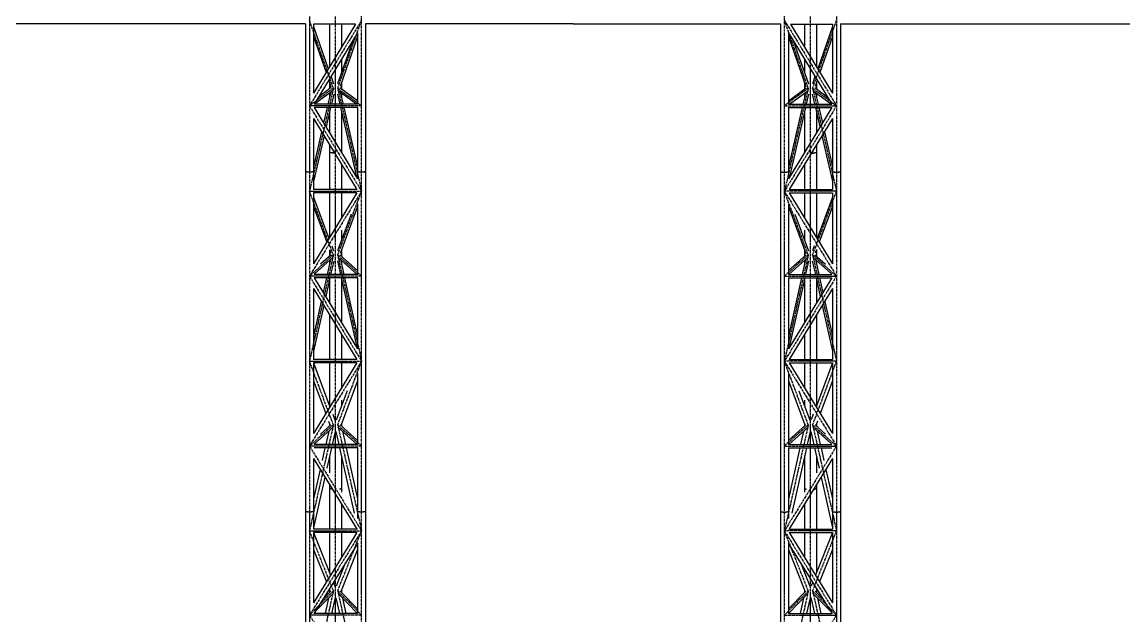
# Model space of a CAD drawing. Header units: millimetres. Extents: x 5143 to 30813, y 232 to 21408.
# Drawn here: x 15732 to 19537, y 2063 to 4114 of the extents above; entities that cross this region are included whole.
import ezdxf

# ---------------------------------------------------------------- set-up
doc = ezdxf.new("R2010")
doc.units = ezdxf.units.MM
doc.header["$LTSCALE"] = 0.25
doc.linetypes.add('CENTER', pattern=[50.8, 31.75, -6.35, 6.35, -6.35])
doc.linetypes.add('XKITLINE00', pattern=[0])

msp = doc.modelspace()

# ---------------------------------------------------------------- linework, layer by layer
at = {"color": 8, "linetype": 'CENTER'}
for p, q in [((16815, 3665.6), (16815, 4834.3)), ((18455, 3665.6), (18455, 4834.3)), ((16725, 4780.4), (16725, 3598.6)), ((16905, 3598.6), (16905, 4780.4)), ((18365, 3598.6), (18365, 4780.4)), ((18545, 4780.4), (18545, 3598.6)), ((16905, 4120.6), (16725, 3825.1)), ((16807.5, 3885.8), (16725, 4120.6)), ((16822.5, 3885.8), (16905, 4120.6)), ((18365, 4120.6), (18545, 3825.1)), ((18447.5, 3885.8), (18365, 4120.6)), ((18462.5, 3885.8), (18545, 4120.6)), ((16807.5, 3885.8), (16725, 3530.1)), ((16807.5, 3885.8), (16725, 3825.1)), ((16822.5, 3885.8), (16905, 3530.1)), ((16822.5, 3885.8), (16905, 3825.1)), ((18447.5, 3885.8), (18365, 3530.1)), ((18447.5, 3885.8), (18365, 3825.1)), ((18462.5, 3885.8), (18545, 3530.1)), ((18462.5, 3885.8), (18545, 3825.1)), ((16725, 3825.1), (16905, 3530.1)), ((16905, 3825.1), (16725, 3825.1)), ((18545, 3825.1), (18365, 3530.1)), ((18365, 3825.1), (18545, 3825.1)), ((16815, 2504.3), (16815, 3665.6)), ((18455, 2504.3), (18455, 3665.6)), ((16725, 3598.6), (16725, 2425.1)), ((16905, 2425.1), (16905, 3598.6)), ((18365, 2425.1), (18365, 3598.6)), ((18545, 3598.6), (18545, 2425.1)), ((16905, 3530.1), (16725, 3236.7)), ((16725, 3530.1), (16905, 3530.1)), ((16807.5, 3309.9), (16725, 3530.1)), ((16822.5, 3309.9), (16905, 3530.1)), ((18365, 3530.1), (18545, 3236.7)), ((18545, 3530.1), (18365, 3530.1)), ((18447.5, 3309.9), (18365, 3530.1)), ((18462.5, 3309.9), (18545, 3530.1)), ((16807.5, 3309.9), (16725, 2943.3)), ((16807.5, 3309.9), (16725, 3236.7)), ((16822.5, 3309.9), (16905, 2943.3)), ((16822.5, 3309.9), (16905, 3236.7)), ((18447.5, 3309.9), (18365, 2943.3)), ((18447.5, 3309.9), (18365, 3236.7)), ((18462.5, 3309.9), (18545, 2943.3)), ((18462.5, 3309.9), (18545, 3236.7)), ((16905, 3236.7), (16725, 3236.7)), ((16725, 3236.7), (16905, 2943.3)), ((18365, 3236.7), (18545, 3236.7)), ((18545, 3236.7), (18365, 2943.3)), ((16905, 2943.3), (16725, 2650)), ((16725, 2943.3), (16905, 2943.3)), ((16807.5, 2723.1), (16725, 2943.3)), ((16822.5, 2723.1), (16905, 2943.3)), ((18447.5, 2723.1), (18365, 2943.3)), ((18365, 2943.3), (18545, 2650)), ((18545, 2943.3), (18365, 2943.3)), ((18462.5, 2723.1), (18545, 2943.3)), ((16807.5, 2723.1), (16725, 2357.1)), ((16807.5, 2723.1), (16725, 2650)), ((16822.5, 2723.1), (16905, 2357.1)), ((16822.5, 2723.1), (16905, 2650)), ((18447.5, 2723.1), (18365, 2357.1)), ((18447.5, 2723.1), (18365, 2650)), ((18462.5, 2723.1), (18545, 2357.1)), ((18462.5, 2723.1), (18545, 2650)), ((16905, 2650), (16725, 2650)), ((16725, 2650), (16905, 2357.1)), ((18365, 2650), (18545, 2650)), ((18545, 2650), (18365, 2357.1)), ((16815, 1274.1), (16815, 2504.3)), ((18455, 1274.1), (18455, 2504.3)), ((16725, 2425.1), (16725, 1275.7)), ((16905, 1272.5), (16905, 2425.1)), ((18365, 1272.5), (18365, 2425.1)), ((18545, 2425.1), (18545, 1275.7)), ((16905, 2357.1), (16725, 2066.2)), ((16725, 2357.1), (16905, 2357.1)), ((16807.5, 2150.1), (16725, 2357.1)), ((16822.5, 2150.1), (16905, 2357.1)), ((18447.5, 2150.1), (18365, 2357.1)), ((18365, 2357.1), (18545, 2066.2)), ((18545, 2357.1), (18365, 2357.1)), ((18462.5, 2150.1), (18545, 2357.1)), ((16807.5, 2150.1), (16725, 1775.2)), ((16807.5, 2150.1), (16725, 2066.2)), ((16822.5, 2150.1), (16905, 1775.2)), ((16822.5, 2150.1), (16905, 2066.2)), ((18447.5, 2150.1), (18365, 1775.2)), ((18447.5, 2150.1), (18365, 2066.2)), ((18462.5, 2150.1), (18545, 1775.2)), ((18462.5, 2150.1), (18545, 2066.2)), ((16725, 2066.2), (16905, 1775.2)), ((16905, 2066.2), (16725, 2066.2)), ((18545, 2066.2), (18365, 1775.2)), ((18365, 2066.2), (18545, 2066.2))]:
    msp.add_line(p, q, dxfattribs=at)
at = {"color": 8, "linetype": 'XKITLINE00'}
for p, q in [((16711.7, 4108.4), (15278.3, 4108.4)), ((16711.3, 4108.4), (16711.3, 3598.6)), ((16884.5, 4106.9), (16738.4, 4106.9)), ((16883.9, 4106.9), (16738.6, 3868.5)), ((16738.6, 4106.9), (16738.6, 3868.5)), ((16738.6, 4098.9), (16790, 3952.8)), ((16891.3, 4077.2), (16741.1, 3830.7)), ((16794.7, 4106.9), (16794.7, 3960.5)), ((16835.3, 4106.9), (16835.3, 4027.1)), ((16891.3, 4077.2), (16891.3, 3830.7)), ((17635, 4108.4), (16918.3, 4108.4)), ((17635, 4108.4), (16918.3, 4108.4)), ((16918.6, 4108.4), (16918.6, 3598.6)), ((17635, 4108.4), (18351.7, 4108.4)), ((17635, 4108.4), (18351.7, 4108.4)), ((18351.3, 4108.4), (18351.3, 3598.6)), ((18378.6, 4077.2), (18378.6, 3830.7)), ((18378.7, 4077.2), (18528.8, 3830.7)), ((18385.5, 4106.9), (18531.6, 4106.9)), ((18386.1, 4106.9), (18531.4, 3868.5)), ((18434.7, 4106.9), (18434.7, 4027.1)), ((18475.3, 4106.9), (18475.3, 3960.5)), ((18531.3, 4098.9), (18480, 3952.8)), ((18531.3, 4106.9), (18531.3, 3868.5)), ((18558.3, 4108.4), (19991.7, 4108.4)), ((18558.6, 4108.4), (18558.6, 3598.6)), ((16738.6, 4064.5), (16782.3, 3940.2)), ((16873.3, 4047.6), (16821.9, 3901.2)), ((16891.3, 4064.6), (16830.7, 3891.9)), ((18378.6, 4064.6), (18439.3, 3891.9)), ((18396.7, 4047.6), (18448.1, 3901.2)), ((18531.3, 4064.5), (18487.6, 3940.2)), ((16835.3, 3985.2), (16835.3, 3939.4)), ((18434.7, 3985.2), (18434.7, 3939.4)), ((16799.4, 3926.2), (16808.3, 3900.8)), ((18470.6, 3926.2), (18461.7, 3900.8)), ((16800.5, 3887.8), (16756, 3855)), ((16791.7, 3913.6), (16799.2, 3892.2)), ((16794.7, 3905.1), (16794.7, 3883.5)), ((16891.3, 3842.2), (16829.6, 3887.6)), ((16835.3, 3905.1), (16835.3, 3883.5)), ((18378.6, 3842.2), (18440.4, 3887.6)), ((18434.7, 3905.1), (18434.7, 3883.5)), ((18469.5, 3887.8), (18514, 3855)), ((18478.3, 3913.6), (18470.8, 3892.2)), ((18475.3, 3905.1), (18475.3, 3883.5)), ((16806.8, 3878.3), (16742.4, 3830.8)), ((16798.5, 3872.1), (16788.9, 3830.8)), ((16794.7, 3869.3), (16794.7, 3855.9)), ((16808.6, 3865.3), (16800.6, 3830.8)), ((16821.3, 3865.8), (16829.4, 3830.8)), ((16887.7, 3830.8), (16823, 3878.4)), ((16831.5, 3872.2), (16841.1, 3830.8)), ((16835.3, 3869.4), (16835.3, 3855.8)), ((18382.3, 3830.8), (18447, 3878.4)), ((18438.5, 3872.2), (18428.9, 3830.8)), ((18434.7, 3869.4), (18434.7, 3855.8)), ((18448.7, 3865.8), (18440.6, 3830.8)), ((18461.4, 3865.3), (18469.4, 3830.8)), ((18463.2, 3878.3), (18527.6, 3830.8)), ((18471.5, 3872.1), (18481.1, 3830.8)), ((18475.3, 3869.3), (18475.3, 3855.9)), ((16891.5, 3819.4), (16741, 3819.4)), ((16891.3, 3830.8), (16741.2, 3830.8)), ((16741.2, 3819.4), (16891.3, 3573.4)), ((16786.2, 3819.4), (16773.8, 3766)), ((16797.9, 3819.4), (16782.3, 3752.1)), ((16794.7, 3805.4), (16794.7, 3731.8)), ((16832.1, 3819.4), (16887.8, 3579.3)), ((16835.3, 3805.5), (16835.3, 3665.6)), ((16843.7, 3819.4), (16891.3, 3614.1)), ((16891.3, 3819.4), (16891.3, 3598.6)), ((18378.5, 3819.4), (18529, 3819.4)), ((18378.6, 3830.8), (18528.8, 3830.8)), ((18528.7, 3819.4), (18378.6, 3573.4)), ((18426.3, 3819.4), (18378.6, 3614.1)), ((18378.6, 3819.4), (18378.6, 3598.6)), ((18437.9, 3819.4), (18382.2, 3579.3)), ((18434.7, 3805.5), (18434.7, 3665.6)), ((18472.1, 3819.4), (18487.7, 3752.1)), ((18475.3, 3805.4), (18475.3, 3731.8)), ((18483.8, 3819.4), (18496.1, 3766)), ((16738.6, 3781.8), (16888.8, 3535.6)), ((16738.6, 3781.8), (16738.6, 3598.6)), ((18531.3, 3781.8), (18381.1, 3535.6)), ((18531.3, 3781.8), (18531.3, 3598.6)), ((16766.8, 3735.6), (16738.6, 3614.2)), ((18503.2, 3735.6), (18531.3, 3614.2)), ((16775.3, 3721.8), (16738.6, 3563.7)), ((18494.7, 3721.8), (18531.3, 3563.7)), ((16794.7, 3689.9), (16794.7, 3665.6)), ((16794.7, 3665.6), (16795, 3664.8)), ((16794.7, 3665.6), (16794.7, 3535.8)), ((16794.7, 3665.6), (16795, 3665)), ((16795.9, 3664.4), (16795, 3665)), ((16795.9, 3664.1), (16795, 3664.8)), ((16797.4, 3663.8), (16795.9, 3664.4)), ((16797.4, 3663.5), (16795.9, 3664.1)), ((16799.4, 3663.3), (16797.4, 3663.8)), ((16799.4, 3662.8), (16797.4, 3663.5)), ((16800.3, 3663), (16798.8, 3663.5)), ((16801.9, 3662.9), (16799.4, 3663.3)), ((16801.9, 3662.3), (16799.4, 3662.8)), ((16802.7, 3662.5), (16800.3, 3663)), ((16804.8, 3662.5), (16801.9, 3662.9)), ((16804.8, 3661.9), (16801.9, 3662.3)), ((16805.4, 3662.1), (16802.7, 3662.5)), ((16808.1, 3662.3), (16804.8, 3662.5)), ((16808.1, 3661.6), (16804.8, 3661.9)), ((16808.5, 3661.8), (16805.4, 3662.1)), ((16811.5, 3662.1), (16808.1, 3662.3)), ((16811.5, 3661.4), (16808.1, 3661.6)), ((16811.7, 3661.6), (16808.5, 3661.8)), ((16811.7, 3662.1), (16811.5, 3662.1)), ((16812.1, 3661.4), (16811.5, 3661.4)), ((16812, 3661.6), (16811.7, 3661.6)), ((16835.3, 3665.6), (16835.2, 3665.4)), ((16835.3, 3665.6), (16835.2, 3665.4)), ((16835.3, 3665.6), (16835.3, 3665.3)), ((18434.7, 3665.6), (18434.8, 3665.4)), ((18434.7, 3665.6), (18434.7, 3665.3)), ((18434.7, 3665.6), (18434.8, 3665.4)), ((18457.9, 3661.4), (18458.5, 3661.4)), ((18458, 3661.6), (18458.3, 3661.6)), ((18458.3, 3662.1), (18458.5, 3662.1)), ((18458.3, 3661.6), (18461.5, 3661.8)), ((18458.5, 3662.1), (18461.9, 3662.3)), ((18458.5, 3661.4), (18461.9, 3661.6)), ((18461.5, 3661.8), (18464.6, 3662.1)), ((18461.9, 3662.3), (18465.1, 3662.5)), ((18461.9, 3661.6), (18465.1, 3661.9)), ((18464.6, 3662.1), (18467.3, 3662.5)), ((18465.1, 3662.5), (18468, 3662.9)), ((18465.1, 3661.9), (18468, 3662.3)), ((18467.3, 3662.5), (18469.6, 3663)), ((18468, 3662.9), (18470.5, 3663.3)), ((18468, 3662.3), (18470.5, 3662.8)), ((18469.6, 3663), (18471.2, 3663.5)), ((18470.5, 3663.3), (18472.6, 3663.8)), ((18470.5, 3662.8), (18472.6, 3663.5)), ((18472.6, 3663.8), (18474.1, 3664.4)), ((18472.6, 3663.5), (18474.1, 3664.1)), ((18474.1, 3664.4), (18475, 3665)), ((18474.1, 3664.1), (18475, 3664.8)), ((18475.3, 3665.6), (18475, 3664.8)), ((18475.3, 3665.6), (18475, 3665)), ((18475.3, 3689.9), (18475.3, 3665.6)), ((18475.3, 3665.6), (18475.3, 3535.8)), ((16835.3, 3623.4), (16835.3, 3535.8)), ((18434.7, 3623.4), (18434.7, 3535.8)), ((16711.3, 3598.6), (16711.3, 2425.1)), ((16711.3, 3598.6), (16711.7, 3598)), ((16711.3, 3598.6), (16711.7, 3598.1)), ((16712.7, 3597.6), (16711.7, 3598.1)), ((16712.7, 3597.4), (16711.7, 3598)), ((16714.3, 3597.1), (16712.7, 3597.6)), ((16714.3, 3596.8), (16712.7, 3597.4)), ((16713.2, 3597.4), (16713.2, 3597.4)), ((16714.8, 3596.9), (16713.2, 3597.4)), ((16716.5, 3596.8), (16714.3, 3597.1)), ((16716.5, 3596.4), (16714.3, 3596.8)), ((16716.9, 3596.5), (16714.8, 3596.9)), ((16719.1, 3596.5), (16716.5, 3596.8)), ((16719.1, 3596), (16716.5, 3596.4)), ((16719.3, 3596.2), (16716.9, 3596.5)), ((16722, 3596.3), (16719.1, 3596.5)), ((16722, 3595.8), (16719.1, 3596)), ((16722.1, 3596), (16719.3, 3596.2)), ((16725, 3596.2), (16722, 3596.3)), ((16725, 3595.8), (16722, 3595.8)), ((16725, 3595.9), (16722.1, 3596)), ((16728, 3596.3), (16725, 3596.2)), ((16727.9, 3596), (16725, 3595.9)), ((16728, 3595.8), (16725, 3595.8)), ((16730.7, 3596.2), (16727.9, 3596)), ((16730.9, 3596.5), (16728, 3596.3)), ((16730.9, 3596), (16728, 3595.8)), ((16733.1, 3596.5), (16730.7, 3596.2)), ((16733.5, 3596.8), (16730.9, 3596.5)), ((16733.5, 3596.4), (16730.9, 3596)), ((16735.2, 3596.9), (16733.1, 3596.5)), ((16735.7, 3597.1), (16733.5, 3596.8)), ((16735.7, 3596.8), (16733.5, 3596.4)), ((16736.8, 3597.4), (16735.2, 3596.9)), ((16737.3, 3597.6), (16735.7, 3597.1)), ((16737.3, 3597.4), (16735.7, 3596.8)), ((16736.8, 3597.4), (16736.8, 3597.4)), ((16738.3, 3598.1), (16737.3, 3597.6)), ((16738.3, 3598), (16737.3, 3597.4)), ((16738.6, 3598.6), (16738.3, 3598)), ((16738.6, 3598.6), (16738.3, 3598.1)), ((16738.6, 3598.6), (16738.6, 3535.6)), ((16891.3, 3598.6), (16891.7, 3598)), ((16891.3, 3598.6), (16891.3, 3572.9)), ((16891.3, 3598.6), (16891.7, 3598.1)), ((16892.7, 3597.6), (16891.7, 3598.1)), ((16892.7, 3597.4), (16891.7, 3598)), ((16894.3, 3597.1), (16892.7, 3597.6)), ((16894.3, 3596.8), (16892.7, 3597.4)), ((16894.8, 3596.9), (16893.2, 3597.4)), ((16893.2, 3597.4), (16893.2, 3597.4)), ((16896.5, 3596.8), (16894.3, 3597.1)), ((16896.5, 3596.4), (16894.3, 3596.8)), ((16896.9, 3596.5), (16894.8, 3596.9)), ((16899.1, 3596.5), (16896.5, 3596.8)), ((16899.1, 3596), (16896.5, 3596.4)), ((16899.3, 3596.2), (16896.9, 3596.5)), ((16902, 3596.3), (16899.1, 3596.5)), ((16902, 3595.8), (16899.1, 3596)), ((16902.1, 3596), (16899.3, 3596.2)), ((16905, 3596.2), (16902, 3596.3)), ((16905, 3595.8), (16902, 3595.8)), ((16905, 3595.9), (16902.1, 3596)), ((16908, 3596.3), (16905, 3596.2)), ((16907.9, 3596), (16905, 3595.9)), ((16908, 3595.8), (16905, 3595.8)), ((16910.7, 3596.2), (16907.9, 3596)), ((16910.9, 3596.5), (16908, 3596.3)), ((16910.9, 3596), (16908, 3595.8)), ((16913.1, 3596.5), (16910.7, 3596.2)), ((16913.5, 3596.8), (16910.9, 3596.5)), ((16913.5, 3596.4), (16910.9, 3596)), ((16915.2, 3596.9), (16913.1, 3596.5)), ((16915.7, 3597.1), (16913.5, 3596.8)), ((16915.7, 3596.8), (16913.5, 3596.4)), ((16916.8, 3597.4), (16915.2, 3596.9)), ((16917.3, 3597.6), (16915.7, 3597.1)), ((16917.3, 3597.4), (16915.7, 3596.8)), ((16916.8, 3597.4), (16916.8, 3597.4)), ((16918.3, 3598.1), (16917.3, 3597.6)), ((16918.3, 3598), (16917.3, 3597.4)), ((16918.6, 3598.6), (16918.3, 3598)), ((16918.6, 3598.6), (16918.3, 3598.1)), ((16918.6, 3598.6), (16918.6, 2425.1)), ((18351.3, 3598.6), (18351.7, 3598)), ((18351.3, 3598.6), (18351.3, 2425.1)), ((18351.3, 3598.6), (18351.7, 3598.1)), ((18351.7, 3598.1), (18352.7, 3597.6)), ((18351.7, 3598), (18352.7, 3597.4)), ((18352.7, 3597.6), (18354.3, 3597.1)), ((18352.7, 3597.4), (18354.3, 3596.8)), ((18353.2, 3597.4), (18353.2, 3597.4)), ((18353.2, 3597.4), (18354.8, 3596.9)), ((18354.3, 3597.1), (18356.5, 3596.8)), ((18354.3, 3596.8), (18356.5, 3596.4)), ((18354.8, 3596.9), (18356.9, 3596.5)), ((18356.5, 3596.8), (18359.1, 3596.5)), ((18356.5, 3596.4), (18359.1, 3596)), ((18356.9, 3596.5), (18359.3, 3596.2)), ((18359.1, 3596.5), (18362, 3596.3)), ((18359.1, 3596), (18362, 3595.8)), ((18359.3, 3596.2), (18362.1, 3596)), ((18362, 3596.3), (18365, 3596.2)), ((18362, 3595.8), (18365, 3595.8)), ((18362.1, 3596), (18365, 3595.9)), ((18365, 3596.2), (18368, 3596.3)), ((18365, 3595.9), (18367.9, 3596)), ((18365, 3595.8), (18368, 3595.8)), ((18367.9, 3596), (18370.7, 3596.2)), ((18368, 3596.3), (18370.9, 3596.5)), ((18368, 3595.8), (18370.9, 3596)), ((18370.7, 3596.2), (18373.1, 3596.5)), ((18370.9, 3596.5), (18373.5, 3596.8)), ((18370.9, 3596), (18373.5, 3596.4)), ((18373.1, 3596.5), (18375.2, 3596.9)), ((18373.5, 3596.8), (18375.7, 3597.1)), ((18373.5, 3596.4), (18375.7, 3596.8)), ((18375.2, 3596.9), (18376.8, 3597.4)), ((18375.7, 3597.1), (18377.3, 3597.6)), ((18375.7, 3596.8), (18377.3, 3597.4)), ((18376.8, 3597.4), (18376.8, 3597.4)), ((18377.3, 3597.6), (18378.3, 3598.1)), ((18377.3, 3597.4), (18378.3, 3598)), ((18378.6, 3598.6), (18378.3, 3598)), ((18378.6, 3598.6), (18378.3, 3598.1)), ((18378.6, 3598.6), (18378.6, 3572.9)), ((18531.3, 3598.6), (18531.3, 3535.6)), ((18531.3, 3598.6), (18531.7, 3598)), ((18531.3, 3598.6), (18531.7, 3598.1)), ((18531.7, 3598.1), (18532.7, 3597.6)), ((18531.7, 3598), (18532.7, 3597.4)), ((18532.7, 3597.6), (18534.3, 3597.1)), ((18532.7, 3597.4), (18534.3, 3596.8)), ((18533.2, 3597.4), (18534.8, 3596.9)), ((18533.2, 3597.4), (18533.2, 3597.4)), ((18534.3, 3597.1), (18536.5, 3596.8)), ((18534.3, 3596.8), (18536.5, 3596.4)), ((18534.8, 3596.9), (18536.9, 3596.5)), ((18536.5, 3596.8), (18539.1, 3596.5)), ((18536.5, 3596.4), (18539.1, 3596)), ((18536.9, 3596.5), (18539.3, 3596.2)), ((18539.1, 3596.5), (18542, 3596.3)), ((18539.1, 3596), (18542, 3595.8)), ((18539.3, 3596.2), (18542.1, 3596)), ((18542, 3596.3), (18545, 3596.2)), ((18542, 3595.8), (18545, 3595.8)), ((18542.1, 3596), (18545, 3595.9)), ((18545, 3596.2), (18548, 3596.3)), ((18545, 3595.9), (18547.9, 3596)), ((18545, 3595.8), (18548, 3595.8)), ((18547.9, 3596), (18550.7, 3596.2)), ((18548, 3596.3), (18550.9, 3596.5)), ((18548, 3595.8), (18550.9, 3596)), ((18550.7, 3596.2), (18553.1, 3596.5)), ((18550.9, 3596.5), (18553.5, 3596.8)), ((18550.9, 3596), (18553.5, 3596.4)), ((18553.1, 3596.5), (18555.2, 3596.9)), ((18553.5, 3596.8), (18555.7, 3597.1)), ((18553.5, 3596.4), (18555.7, 3596.8)), ((18555.2, 3596.9), (18556.8, 3597.4)), ((18555.7, 3597.1), (18557.3, 3597.6)), ((18555.7, 3596.8), (18557.3, 3597.4)), ((18556.8, 3597.4), (18556.8, 3597.4)), ((18557.3, 3597.6), (18558.3, 3598.1)), ((18557.3, 3597.4), (18558.3, 3598)), ((18558.6, 3598.6), (18558.3, 3598)), ((18558.6, 3598.6), (18558.3, 3598.1)), ((18558.6, 3598.6), (18558.6, 2425.1)), ((16889, 3524.4), (16738.5, 3524.4)), ((16888.7, 3535.8), (16738.6, 3535.8)), ((16888.7, 3524.4), (16738.6, 3279.8)), ((16738.6, 3524.4), (16738.6, 3279.8)), ((16738.6, 3509.9), (16792.2, 3367)), ((16794.7, 3524.4), (16794.7, 3371.1)), ((16835.3, 3524.4), (16835.3, 3437.3)), ((18381, 3524.4), (18531.5, 3524.4)), ((18381.2, 3535.8), (18531.3, 3535.8)), ((18381.3, 3524.4), (18531.4, 3279.8)), ((18434.7, 3524.4), (18434.7, 3437.3)), ((18475.3, 3524.4), (18475.3, 3371.1)), ((18531.3, 3509.9), (18477.8, 3367)), ((18531.3, 3524.4), (18531.3, 3279.8)), ((16738.6, 3477.4), (16784.6, 3354.7)), ((16891.3, 3477.4), (16830.6, 3315.3)), ((16891.3, 3487.1), (16891.3, 3242.2)), ((18378.6, 3487.1), (18378.6, 3242.2)), ((18378.6, 3477.4), (18439.4, 3315.3)), ((18531.3, 3477.4), (18485.4, 3354.7)), ((16869.4, 3451.3), (16821.9, 3324.5)), ((18400.6, 3451.3), (18448.1, 3324.5)), ((16835.3, 3395.7), (16835.3, 3360.3)), ((18434.7, 3395.7), (18434.7, 3360.3)), ((16800, 3310.8), (16763.2, 3278.2)), ((16794.3, 3328.9), (16799.2, 3315.7)), ((16794.7, 3327.8), (16794.7, 3306.1)), ((16801.8, 3341.2), (16808.2, 3324.1)), ((16891.3, 3256.4), (16830.1, 3310.7)), ((16835.3, 3327.8), (16835.3, 3306.1)), ((18378.6, 3256.4), (18439.9, 3310.7)), ((18434.7, 3327.8), (18434.7, 3306.1)), ((18468.1, 3341.2), (18461.7, 3324.1)), ((18470, 3310.8), (18506.8, 3278.2)), ((18475.7, 3328.9), (18470.8, 3315.7)), ((18475.3, 3327.8), (18475.3, 3306.1)), ((16807.4, 3302.1), (16742.8, 3244.9)), ((16798.1, 3293.9), (16786.5, 3242.4)), ((16794.7, 3290.9), (16794.7, 3278.9)), ((16808.6, 3289), (16798.2, 3242.4)), ((16821.3, 3289.5), (16831.9, 3242.4)), ((16890, 3242.4), (16822.5, 3302.3)), ((16831.9, 3294), (16843.5, 3242.4)), ((16835.3, 3290.9), (16835.3, 3278.8)), ((18380, 3242.4), (18447.5, 3302.3)), ((18438.1, 3294), (18426.5, 3242.4)), ((18434.7, 3290.9), (18434.7, 3278.8)), ((18448.7, 3289.5), (18438.1, 3242.4)), ((18461.4, 3289), (18471.8, 3242.4)), ((18462.6, 3302.1), (18527.2, 3244.9)), ((18471.9, 3293.9), (18483.5, 3242.4)), ((18475.3, 3290.9), (18475.3, 3278.9)), ((16891.3, 3242.4), (16741.3, 3242.4)), ((18378.6, 3242.4), (18528.7, 3242.4)), ((16891.5, 3231), (16740.9, 3231)), ((16741.3, 3231), (16891.3, 2986.4)), ((16783.9, 3231), (16772.5, 3180.2)), ((16795.6, 3231), (16781, 3166.2)), ((16794.7, 3227.1), (16794.7, 3143.9)), ((16834.4, 3231), (16888.4, 2991.2)), ((16835.3, 3227.2), (16835.3, 3077.8)), ((16846.1, 3231), (16891.3, 3029.8)), ((16891.3, 3231), (16891.3, 2986.4)), ((18378.5, 3231), (18529, 3231)), ((18423.9, 3231), (18378.6, 3029.8)), ((18378.6, 3231), (18378.6, 2986.4)), ((18528.7, 3231), (18378.7, 2986.4)), ((18435.6, 3231), (18381.6, 2991.2)), ((18434.7, 3227.2), (18434.7, 3077.8)), ((18474.4, 3231), (18489, 3166.2)), ((18475.3, 3227.1), (18475.3, 3143.9)), ((18486.1, 3231), (18497.5, 3180.2)), ((16738.6, 3193.7), (16888.8, 2948.8)), ((16738.6, 3193.7), (16738.6, 2948.9)), ((18531.4, 3193.7), (18381.1, 2948.8)), ((18531.3, 3193.7), (18531.3, 2948.9)), ((16765.6, 3149.7), (16738.6, 3029.9)), ((16774.2, 3135.8), (16738.6, 2978)), ((18495.8, 3135.8), (18531.3, 2978)), ((18504.4, 3149.7), (18531.3, 3029.9)), ((16794.7, 3102.3), (16794.7, 2949)), ((18475.3, 3102.3), (18475.3, 2949)), ((16835.3, 3036.1), (16835.3, 2949)), ((18434.7, 3036.1), (18434.7, 2949)), ((16889, 2937.6), (16738.5, 2937.6)), ((16888.7, 2949), (16738.6, 2949)), ((16888.7, 2937.6), (16738.6, 2693)), ((16738.6, 2937.6), (16738.6, 2693)), ((16738.8, 2937.6), (16795.7, 2785.9)), ((16794.7, 2937.6), (16794.7, 2788.5)), ((16835.3, 2937.6), (16835.3, 2850.5)), ((18381, 2937.6), (18531.5, 2937.6)), ((18381.3, 2949), (18531.3, 2949)), ((18381.3, 2937.6), (18531.4, 2693)), ((18434.7, 2937.6), (18434.7, 2850.5)), ((18531.2, 2937.6), (18474.3, 2785.9)), ((18475.3, 2937.6), (18475.3, 2788.5)), ((18531.3, 2937.6), (18531.3, 2693)), ((16891.3, 2900.3), (16891.3, 2655.5)), ((18378.6, 2900.3), (18378.6, 2655.5)), ((16738.6, 2875.7), (16781.1, 2762.3)), ((16891.3, 2875.7), (16834.3, 2723.3)), ((18378.6, 2875.7), (18435.7, 2723.3)), ((18531.3, 2875.7), (18488.9, 2762.3)), ((16855, 2841), (16817, 2739.5)), ((18415, 2841), (18453, 2739.5)), ((16835.3, 2808.9), (16835.3, 2788.5)), ((18434.7, 2808.9), (18434.7, 2788.5)), ((16805.3, 2760.1), (16812.8, 2740.1)), ((18464.7, 2760.1), (18457.2, 2740.1)), ((16806.9, 2715), (16742.8, 2658.1)), ((16798.8, 2722.9), (16763.2, 2691.4)), ((16790.8, 2736.4), (16795.9, 2722.9)), ((16794.7, 2726.1), (16794.7, 2719.3)), ((16890, 2655.7), (16822.9, 2715.2)), ((16891.3, 2669.6), (16831.3, 2722.9)), ((16835.3, 2726.1), (16835.3, 2719.3)), ((18378.6, 2669.6), (18438.7, 2722.9)), ((18380, 2655.7), (18447.1, 2715.2)), ((18434.7, 2726.1), (18434.7, 2719.3)), ((18463.1, 2715), (18527.2, 2658.1)), ((18471.2, 2722.9), (18506.8, 2691.4)), ((18479.2, 2736.4), (18474.1, 2722.9)), ((18475.3, 2726.1), (18475.3, 2719.3)), ((16791.3, 2701.2), (16781.1, 2655.7)), ((16813.6, 2700.6), (16803.5, 2655.7)), ((16816.5, 2700), (16826.5, 2655.7)), ((16838.7, 2701.2), (16848.9, 2655.7)), ((18431.3, 2701.2), (18421.1, 2655.7)), ((18453.5, 2700), (18443.5, 2655.7)), ((18456.4, 2700.6), (18466.5, 2655.7)), ((18478.6, 2701.2), (18488.9, 2655.7)), ((16891.5, 2644.3), (16740.9, 2644.3)), ((16891.3, 2655.7), (16741.3, 2655.7)), ((16778.5, 2644.3), (16768.5, 2599.9)), ((16800.9, 2644.3), (16784.9, 2573.2)), ((16829, 2644.3), (16879.9, 2418.8)), ((16851.5, 2644.3), (16891.3, 2467.5)), ((16891.3, 2644.3), (16891.3, 2425.1)), ((18378.5, 2644.3), (18529.1, 2644.3)), ((18378.6, 2655.7), (18528.7, 2655.7)), ((18418.5, 2644.3), (18378.6, 2467.5)), ((18378.6, 2644.3), (18378.6, 2425.1)), ((18440.9, 2644.3), (18390.1, 2418.8)), ((18469.1, 2644.3), (18485.1, 2573.2)), ((18491.5, 2644.3), (18501.5, 2599.9)), ((16738.4, 2607.4), (16889.5, 2361.5)), ((16738.6, 2607), (16738.6, 2425.1)), ((16794.7, 2616.6), (16794.7, 2557.3)), ((16835.3, 2616.5), (16835.3, 2504.3)), ((18531.6, 2607.4), (18380.5, 2361.5)), ((18434.7, 2616.5), (18434.7, 2504.3)), ((18475.3, 2616.6), (18475.3, 2557.3)), ((18531.3, 2607), (18531.3, 2425.1)), ((16761.7, 2569.5), (16738.6, 2467.4)), ((18508.3, 2569.5), (18531.3, 2467.4)), ((16778.1, 2542.8), (16738.6, 2367.9)), ((16794.7, 2515.8), (16794.7, 2504.3)), ((18475.3, 2515.8), (18475.3, 2504.3)), ((18491.9, 2542.8), (18531.3, 2367.9)), ((16794.7, 2504.3), (16795, 2503.5)), ((16794.7, 2504.3), (16794.7, 2362.8)), ((16794.7, 2504.3), (16795, 2503.6)), ((16795.9, 2502.9), (16795, 2503.6)), ((16795.9, 2502.8), (16795, 2503.5)), ((16797.4, 2502.2), (16795.9, 2502.9)), ((16797.4, 2502), (16795.9, 2502.8)), ((16799.4, 2501.6), (16797.4, 2502.2)), ((16799.4, 2501.4), (16797.4, 2502)), ((16801.9, 2501.1), (16799.4, 2501.6)), ((16801.9, 2500.8), (16799.4, 2501.4)), ((16803.9, 2500.8), (16801.9, 2501.1)), ((16804.1, 2500.4), (16801.9, 2500.8)), ((16830.5, 2501.6), (16829.1, 2501.3)), ((16830.5, 2501.4), (16829.3, 2501.1)), ((16832.6, 2502.2), (16830.5, 2501.6)), ((16832.6, 2502), (16830.5, 2501.4)), ((16834.1, 2502.9), (16832.6, 2502.2)), ((16834.1, 2502.8), (16832.6, 2502)), ((16835, 2503.6), (16834.1, 2502.9)), ((16835, 2503.5), (16834.1, 2502.8)), ((16835.3, 2504.3), (16835, 2503.5)), ((16835.3, 2504.3), (16835, 2503.6)), ((16835.3, 2504.3), (16835.3, 2491.3)), ((18434.7, 2504.3), (18435, 2503.5)), ((18434.7, 2504.3), (18434.7, 2491.3)), ((18434.7, 2504.3), (18435, 2503.6)), ((18435, 2503.6), (18435.9, 2502.9)), ((18435, 2503.5), (18435.9, 2502.8)), ((18435.9, 2502.9), (18437.4, 2502.2)), ((18435.9, 2502.8), (18437.4, 2502)), ((18437.4, 2502.2), (18439.4, 2501.6)), ((18437.4, 2502), (18439.4, 2501.4)), ((18439.4, 2501.6), (18440.9, 2501.3)), ((18439.4, 2501.4), (18440.7, 2501.1)), ((18465.9, 2500.4), (18468, 2500.8)), ((18466.1, 2500.8), (18468, 2501.1)), ((18468, 2501.1), (18470.5, 2501.6)), ((18468, 2500.8), (18470.5, 2501.4)), ((18470.5, 2501.6), (18472.6, 2502.2)), ((18470.5, 2501.4), (18472.6, 2502)), ((18472.6, 2502.2), (18474.1, 2502.9)), ((18472.6, 2502), (18474.1, 2502.8)), ((18474.1, 2502.9), (18475, 2503.6)), ((18474.1, 2502.8), (18475, 2503.5)), ((18475.3, 2504.3), (18475, 2503.5)), ((18475.3, 2504.3), (18475, 2503.6)), ((18475.3, 2504.3), (18475.3, 2362.8)), ((16835.3, 2449.7), (16835.3, 2362.8)), ((18434.7, 2449.7), (18434.7, 2362.8)), ((16711.3, 2425.1), (16711.3, 1300.5)), ((16711.3, 2425.1), (16711.7, 2424.3)), ((16711.3, 2425.1), (16711.7, 2424.4)), ((16712.7, 2423.8), (16711.7, 2424.4)), ((16712.7, 2423.6), (16711.7, 2424.3)), ((16714.3, 2423.3), (16712.7, 2423.8)), ((16714.3, 2423), (16712.7, 2423.6)), ((16714.8, 2423.1), (16713.9, 2423.4)), ((16716.5, 2422.9), (16714.3, 2423.3)), ((16716.5, 2422.5), (16714.3, 2423)), ((16716.9, 2422.6), (16714.8, 2423.1)), ((16719.1, 2422.5), (16716.5, 2422.9)), ((16719.1, 2422.1), (16716.5, 2422.5)), ((16719.3, 2422.2), (16716.9, 2422.6)), ((16722, 2422.3), (16719.1, 2422.5)), ((16722, 2421.8), (16719.1, 2422.1)), ((16722.1, 2422), (16719.3, 2422.2)), ((16725, 2422.2), (16722, 2422.3)), ((16725, 2421.8), (16722, 2421.8)), ((16725, 2421.9), (16722.1, 2422)), ((16728, 2422.3), (16725, 2422.2)), ((16727.9, 2422), (16725, 2421.9)), ((16728, 2421.8), (16725, 2421.8)), ((16730.7, 2422.2), (16727.9, 2422)), ((16730.9, 2422.5), (16728, 2422.3)), ((16730.9, 2422.1), (16728, 2421.8)), ((16733.1, 2422.6), (16730.7, 2422.2)), ((16733.5, 2422.9), (16730.9, 2422.5)), ((16733.5, 2422.5), (16730.9, 2422.1)), ((16735.2, 2423.1), (16733.1, 2422.6)), ((16735.7, 2423.3), (16733.5, 2422.9)), ((16735.7, 2423), (16733.5, 2422.5)), ((16736.1, 2423.4), (16735.2, 2423.1)), ((16737.3, 2423.8), (16735.7, 2423.3)), ((16737.3, 2423.6), (16735.7, 2423)), ((16738.3, 2424.4), (16737.3, 2423.8)), ((16738.3, 2424.3), (16737.3, 2423.6)), ((16738.6, 2425.1), (16738.3, 2424.3)), ((16738.6, 2425.1), (16738.3, 2424.4)), ((16738.6, 2425.1), (16738.6, 2362.6)), ((16891.3, 2425.1), (16891.7, 2424.3)), ((16891.3, 2425.1), (16891.3, 2399.5)), ((16891.3, 2425.1), (16891.7, 2424.4)), ((16892.7, 2423.8), (16891.7, 2424.4)), ((16892.7, 2423.6), (16891.7, 2424.3)), ((16894.3, 2423.3), (16892.7, 2423.8)), ((16894.3, 2423), (16892.7, 2423.6)), ((16894.8, 2423.1), (16893.9, 2423.4)), ((16896.5, 2422.9), (16894.3, 2423.3)), ((16896.5, 2422.5), (16894.3, 2423)), ((16896.9, 2422.6), (16894.8, 2423.1)), ((16899.1, 2422.5), (16896.5, 2422.9)), ((16899.1, 2422.1), (16896.5, 2422.5)), ((16899.3, 2422.2), (16896.9, 2422.6)), ((16902, 2422.3), (16899.1, 2422.5)), ((16902, 2421.8), (16899.1, 2422.1)), ((16902.1, 2422), (16899.3, 2422.2)), ((16905, 2422.2), (16902, 2422.3)), ((16905, 2421.8), (16902, 2421.8)), ((16905, 2421.9), (16902.1, 2422)), ((16908, 2422.3), (16905, 2422.2)), ((16907.9, 2422), (16905, 2421.9)), ((16908, 2421.8), (16905, 2421.8)), ((16910.7, 2422.2), (16907.9, 2422)), ((16910.9, 2422.5), (16908, 2422.3)), ((16910.9, 2422.1), (16908, 2421.8)), ((16913.1, 2422.6), (16910.7, 2422.2)), ((16913.5, 2422.9), (16910.9, 2422.5)), ((16913.5, 2422.5), (16910.9, 2422.1)), ((16915.2, 2423.1), (16913.1, 2422.6)), ((16915.7, 2423.3), (16913.5, 2422.9)), ((16915.7, 2423), (16913.5, 2422.5)), ((16916.1, 2423.4), (16915.2, 2423.1)), ((16917.3, 2423.8), (16915.7, 2423.3)), ((16917.3, 2423.6), (16915.7, 2423)), ((16918.3, 2424.4), (16917.3, 2423.8)), ((16918.3, 2424.3), (16917.3, 2423.6)), ((16918.6, 2425.1), (16918.3, 2424.3)), ((16918.6, 2425.1), (16918.3, 2424.4)), ((16918.6, 2425.1), (16918.6, 1296.8)), ((18351.3, 2425.1), (18351.7, 2424.3)), ((18351.3, 2425.1), (18351.3, 1296.8)), ((18351.3, 2425.1), (18351.7, 2424.4)), ((18351.7, 2424.4), (18352.7, 2423.8)), ((18351.7, 2424.3), (18352.7, 2423.6)), ((18352.7, 2423.8), (18354.3, 2423.3)), ((18352.7, 2423.6), (18354.3, 2423)), ((18353.9, 2423.4), (18354.8, 2423.1)), ((18354.3, 2423.3), (18356.5, 2422.9)), ((18354.3, 2423), (18356.5, 2422.5)), ((18354.8, 2423.1), (18356.9, 2422.6)), ((18356.5, 2422.9), (18359.1, 2422.5)), ((18356.5, 2422.5), (18359.1, 2422.1)), ((18356.9, 2422.6), (18359.3, 2422.2)), ((18359.1, 2422.5), (18362, 2422.3)), ((18359.1, 2422.1), (18362, 2421.8)), ((18359.3, 2422.2), (18362.1, 2422)), ((18362, 2422.3), (18365, 2422.2)), ((18362, 2421.8), (18365, 2421.8)), ((18362.1, 2422), (18365, 2421.9)), ((18365, 2422.2), (18368, 2422.3)), ((18365, 2421.9), (18367.9, 2422)), ((18365, 2421.8), (18368, 2421.8)), ((18367.9, 2422), (18370.7, 2422.2)), ((18368, 2422.3), (18370.9, 2422.5)), ((18368, 2421.8), (18370.9, 2422.1)), ((18370.7, 2422.2), (18373.1, 2422.6)), ((18370.9, 2422.5), (18373.5, 2422.9)), ((18370.9, 2422.1), (18373.5, 2422.5)), ((18373.1, 2422.6), (18375.2, 2423.1)), ((18373.5, 2422.9), (18375.7, 2423.3)), ((18373.5, 2422.5), (18375.7, 2423)), ((18375.2, 2423.1), (18376.1, 2423.4)), ((18375.7, 2423.3), (18377.3, 2423.8)), ((18375.7, 2423), (18377.3, 2423.6)), ((18377.3, 2423.8), (18378.3, 2424.4)), ((18377.3, 2423.6), (18378.3, 2424.3)), ((18378.6, 2425.1), (18378.3, 2424.3)), ((18378.6, 2425.1), (18378.3, 2424.4)), ((18378.6, 2425.1), (18378.6, 2399.5)), ((18531.3, 2425.1), (18531.3, 2362.6)), ((18531.3, 2425.1), (18531.7, 2424.3)), ((18531.3, 2425.1), (18531.7, 2424.4)), ((18531.7, 2424.4), (18532.7, 2423.8)), ((18531.7, 2424.3), (18532.7, 2423.6)), ((18532.7, 2423.8), (18534.3, 2423.3)), ((18532.7, 2423.6), (18534.3, 2423)), ((18533.9, 2423.4), (18534.8, 2423.1)), ((18534.3, 2423.3), (18536.5, 2422.9)), ((18534.3, 2423), (18536.5, 2422.5)), ((18534.8, 2423.1), (18536.9, 2422.6)), ((18536.5, 2422.9), (18539.1, 2422.5)), ((18536.5, 2422.5), (18539.1, 2422.1)), ((18536.9, 2422.6), (18539.3, 2422.2)), ((18539.1, 2422.5), (18542, 2422.3)), ((18539.1, 2422.1), (18542, 2421.8)), ((18539.3, 2422.2), (18542.1, 2422)), ((18542, 2422.3), (18545, 2422.2)), ((18542, 2421.8), (18545, 2421.8)), ((18542.1, 2422), (18545, 2421.9)), ((18545, 2422.2), (18548, 2422.3)), ((18545, 2421.9), (18547.9, 2422)), ((18545, 2421.8), (18548, 2421.8)), ((18547.9, 2422), (18550.7, 2422.2)), ((18548, 2422.3), (18550.9, 2422.5)), ((18548, 2421.8), (18550.9, 2422.1)), ((18550.7, 2422.2), (18553.1, 2422.6)), ((18550.9, 2422.5), (18553.5, 2422.9)), ((18550.9, 2422.1), (18553.5, 2422.5)), ((18553.1, 2422.6), (18555.2, 2423.1)), ((18553.5, 2422.9), (18555.7, 2423.3)), ((18553.5, 2422.5), (18555.7, 2423)), ((18555.2, 2423.1), (18556.1, 2423.4)), ((18555.7, 2423.3), (18557.3, 2423.8)), ((18555.7, 2423), (18557.3, 2423.6)), ((18557.3, 2423.8), (18558.3, 2424.4)), ((18557.3, 2423.6), (18558.3, 2424.3)), ((18558.6, 2425.1), (18558.3, 2424.3)), ((18558.6, 2425.1), (18558.3, 2424.4)), ((18558.6, 2425.1), (18558.6, 1300.5)), ((16888.7, 2362.8), (16738.6, 2362.8)), ((18381.3, 2362.8), (18531.3, 2362.8)), ((16889.1, 2351.4), (16738.5, 2351.4)), ((16888.7, 2351.4), (16738.6, 2108.9)), ((16738.6, 2351.4), (16738.6, 2108.9)), ((16739.1, 2351.4), (16797.7, 2204.3)), ((16794.7, 2351.4), (16794.7, 2211.8)), ((16835.3, 2351.4), (16835.3, 2265.2)), ((18380.9, 2351.4), (18531.5, 2351.4)), ((18381.3, 2351.4), (18531.3, 2108.9)), ((18434.7, 2351.4), (18434.7, 2265.2)), ((18530.9, 2351.4), (18472.3, 2204.3)), ((18475.3, 2351.4), (18475.3, 2211.8)), ((18531.3, 2351.4), (18531.3, 2108.9)), ((16738.6, 2293.3), (16783.3, 2181.2)), ((16891.6, 2314.8), (16740.5, 2070.6)), ((16891.3, 2293.3), (16834.2, 2150)), ((16891.3, 2314.3), (16891.3, 2071.6)), ((18378.4, 2314.8), (18529.5, 2070.6)), ((18378.6, 2314.3), (18378.6, 2071.6)), ((18378.6, 2293.3), (18435.8, 2150)), ((18531.3, 2293.3), (18486.7, 2181.2)), ((16848.7, 2245.5), (16817, 2165.8)), ((18421.2, 2245.5), (18453, 2165.8)), ((16835.3, 2223.7), (16835.3, 2211.7)), ((18434.7, 2223.7), (18434.7, 2211.7)), ((16807.7, 2179.1), (16812.7, 2166.5)), ((18462.3, 2179.1), (18457.3, 2166.5)), ((16807.6, 2142.1), (16746.1, 2079.6)), ((16798.5, 2148.9), (16773, 2123)), ((16793.4, 2155.9), (16795.9, 2149.6)), ((16794.7, 2152.6), (16794.7, 2145)), ((16795.4, 2145.7), (16795.3, 2145.7)), ((16823.9, 2140.6), (16891.3, 2072)), ((16830.9, 2149.5), (16891.3, 2088.1)), ((16834.6, 2146.1), (16834.7, 2145.7)), ((16835.3, 2152.6), (16835.3, 2145.1)), ((18439.1, 2149.5), (18378.6, 2088.1)), ((18446.1, 2140.6), (18378.6, 2072)), ((18434.7, 2152.6), (18434.7, 2145.1)), ((18435.4, 2146.1), (18435.3, 2145.7)), ((18462.4, 2142.1), (18523.9, 2079.6)), ((18471.5, 2148.9), (18497, 2123)), ((18476.6, 2155.9), (18474.1, 2149.6)), ((18474.6, 2145.7), (18474.6, 2145.7)), ((18475.3, 2152.6), (18475.3, 2145)), ((16790.8, 2125), (16779.1, 2071.9)), ((16813.6, 2126.7), (16801.5, 2071.9)), ((16816.6, 2126.1), (16828.5, 2071.9)), ((16839.2, 2125.1), (16850.9, 2071.9)), ((18430.8, 2125.1), (18419.1, 2071.9)), ((18453.4, 2126.1), (18441.5, 2071.9)), ((18456.4, 2126.7), (18468.5, 2071.9)), ((18479.2, 2125), (18490.9, 2071.9)), ((16891.3, 2071.9), (16741.3, 2071.9)), ((18378.6, 2071.9), (18528.7, 2071.9))]:
    msp.add_line(p, q, dxfattribs=at)
for centre in [(16807.5, 3885.8), (16807.5, 3885.8), (16807.5, 3885.8), (16822.5, 3885.8), (16822.5, 3885.8), (16822.5, 3885.8), (18447.5, 3885.8), (18447.5, 3885.8), (18447.5, 3885.8), (18462.5, 3885.8), (18462.5, 3885.8), (18462.5, 3885.8), (16725, 3825.1), (16725, 3825.1), (16725, 3825.1), (16725, 3825.1), (16905, 3825.1), (16905, 3825.1), (18365, 3825.1), (18365, 3825.1), (18545, 3825.1), (18545, 3825.1), (18545, 3825.1), (18545, 3825.1), (16815, 3665.6), (16815, 3665.6), (18455, 3665.6), (18455, 3665.6), (16725, 3598.6), (16725, 3598.6), (16905, 3598.6), (16905, 3598.6), (18365, 3598.6), (18365, 3598.6), (18545, 3598.6), (18545, 3598.6), (16725, 3530.1), (16725, 3530.1), (16725, 3530.1), (16905, 3530.1), (16905, 3530.1), (16905, 3530.1), (16905, 3530.1), (16905, 3530.1), (18365, 3530.1), (18365, 3530.1), (18365, 3530.1), (18365, 3530.1), (18365, 3530.1), (18545, 3530.1), (18545, 3530.1), (18545, 3530.1), (16807.5, 3309.9), (16807.5, 3309.9), (16807.5, 3309.9), (16822.5, 3309.9), (16822.5, 3309.9), (16822.5, 3309.9), (18447.5, 3309.9), (18447.5, 3309.9), (18447.5, 3309.9), (18462.5, 3309.9), (18462.5, 3309.9), (18462.5, 3309.9), (16725, 3236.7), (16725, 3236.7), (16725, 3236.7), (16725, 3236.7), (16905, 3236.7), (16905, 3236.7), (18365, 3236.7), (18365, 3236.7), (18545, 3236.7), (18545, 3236.7), (18545, 3236.7), (18545, 3236.7), (16725, 2943.3), (16725, 2943.3), (16725, 2943.3), (16905, 2943.3), (16905, 2943.3), (16905, 2943.3), (16905, 2943.3), (16905, 2943.3), (18365, 2943.3), (18365, 2943.3), (18365, 2943.3), (18365, 2943.3), (18365, 2943.3), (18545, 2943.3), (18545, 2943.3), (18545, 2943.3), (16807.5, 2723.1), (16807.5, 2723.1), (16807.5, 2723.1), (16822.5, 2723.1), (16822.5, 2723.1), (16822.5, 2723.1), (18447.5, 2723.1), (18447.5, 2723.1), (18447.5, 2723.1), (18462.5, 2723.1), (18462.5, 2723.1), (18462.5, 2723.1), (16725, 2650), (16725, 2650), (16725, 2650), (16725, 2650), (16905, 2650), (16905, 2650), (18365, 2650), (18365, 2650), (18545, 2650), (18545, 2650), (18545, 2650), (18545, 2650), (16815, 2504.3), (16815, 2504.3), (18455, 2504.3), (18455, 2504.3), (16725, 2425.1), (16725, 2425.1), (16905, 2425.1), (16905, 2425.1), (18365, 2425.1), (18365, 2425.1), (18545, 2425.1), (18545, 2425.1), (16725, 2357.1), (16725, 2357.1), (16725, 2357.1), (16905, 2357.1), (16905, 2357.1), (16905, 2357.1), (16905, 2357.1), (16905, 2357.1), (18365, 2357.1), (18365, 2357.1), (18365, 2357.1), (18365, 2357.1), (18365, 2357.1), (18545, 2357.1), (18545, 2357.1), (18545, 2357.1), (16807.5, 2150.1), (16807.5, 2150.1), (16807.5, 2150.1), (16822.5, 2150.1), (16822.5, 2150.1), (16822.5, 2150.1), (18447.5, 2150.1), (18447.5, 2150.1), (18447.5, 2150.1), (18462.5, 2150.1), (18462.5, 2150.1), (18462.5, 2150.1), (16725, 2066.2), (16725, 2066.2), (16725, 2066.2), (16725, 2066.2), (16905, 2066.2), (16905, 2066.2), (18365, 2066.2), (18365, 2066.2), (18545, 2066.2), (18545, 2066.2), (18545, 2066.2), (18545, 2066.2)]:
    msp.add_circle(centre, 0.05, dxfattribs=at)

doc.saveas('drawing.dxf')
